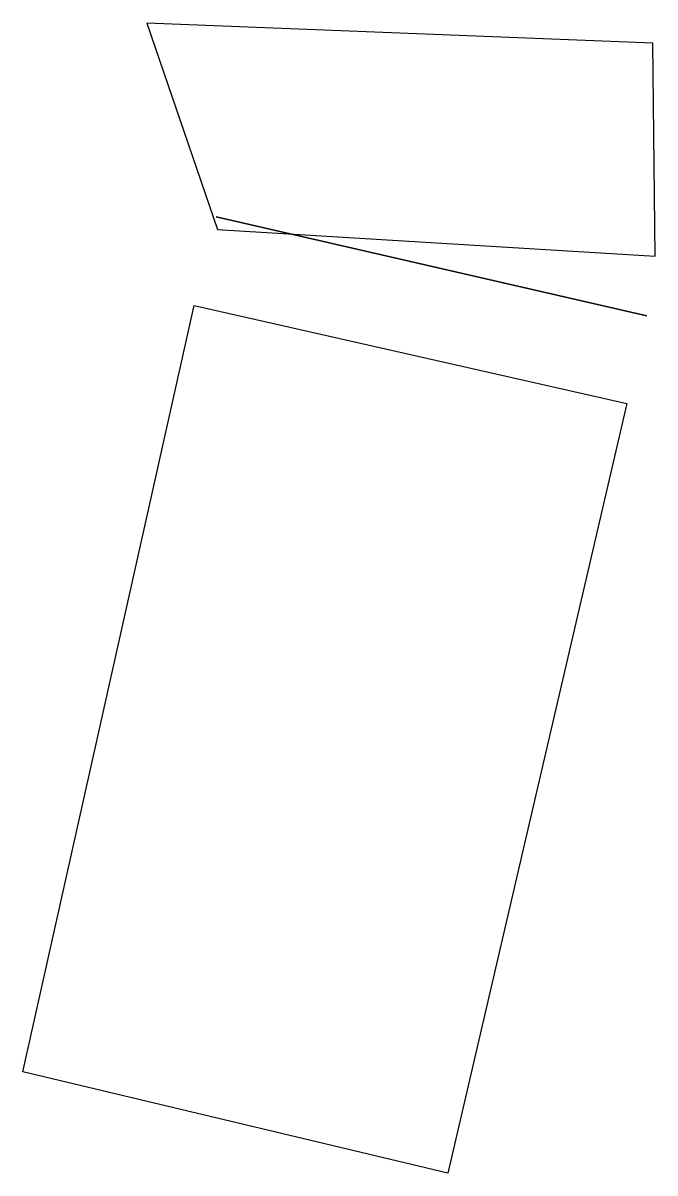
# Model space of a CAD drawing. Header units: metres. Extents: x 580794.9 to 580817.5, y 1343244 to 1343285.1.
import ezdxf

# ---------------------------------------------------------------- set-up
doc = ezdxf.new("R2010")
doc.units = ezdxf.units.M

msp = doc.modelspace()

# ---------------------------------------------------------------- linework, layer by layer
at = {"elevation": 56.645}
msp.add_lwpolyline([(580801.853, 1343277.731), (580817.489, 1343276.784), (580817.405, 1343284.395), (580799.324, 1343285.115), (580801.853, 1343277.731)], dxfattribs=at)
at = {"flags": 128}
for points in [[(580801.794, 1343278.19), (580817.201, 1343274.654)], [(580801.01, 1343275.024), (580816.483, 1343271.521), (580810.084, 1343244.025), (580794.894, 1343247.644)]]:
    msp.add_lwpolyline(points, close=True, dxfattribs=at)

doc.saveas('drawing.dxf')
